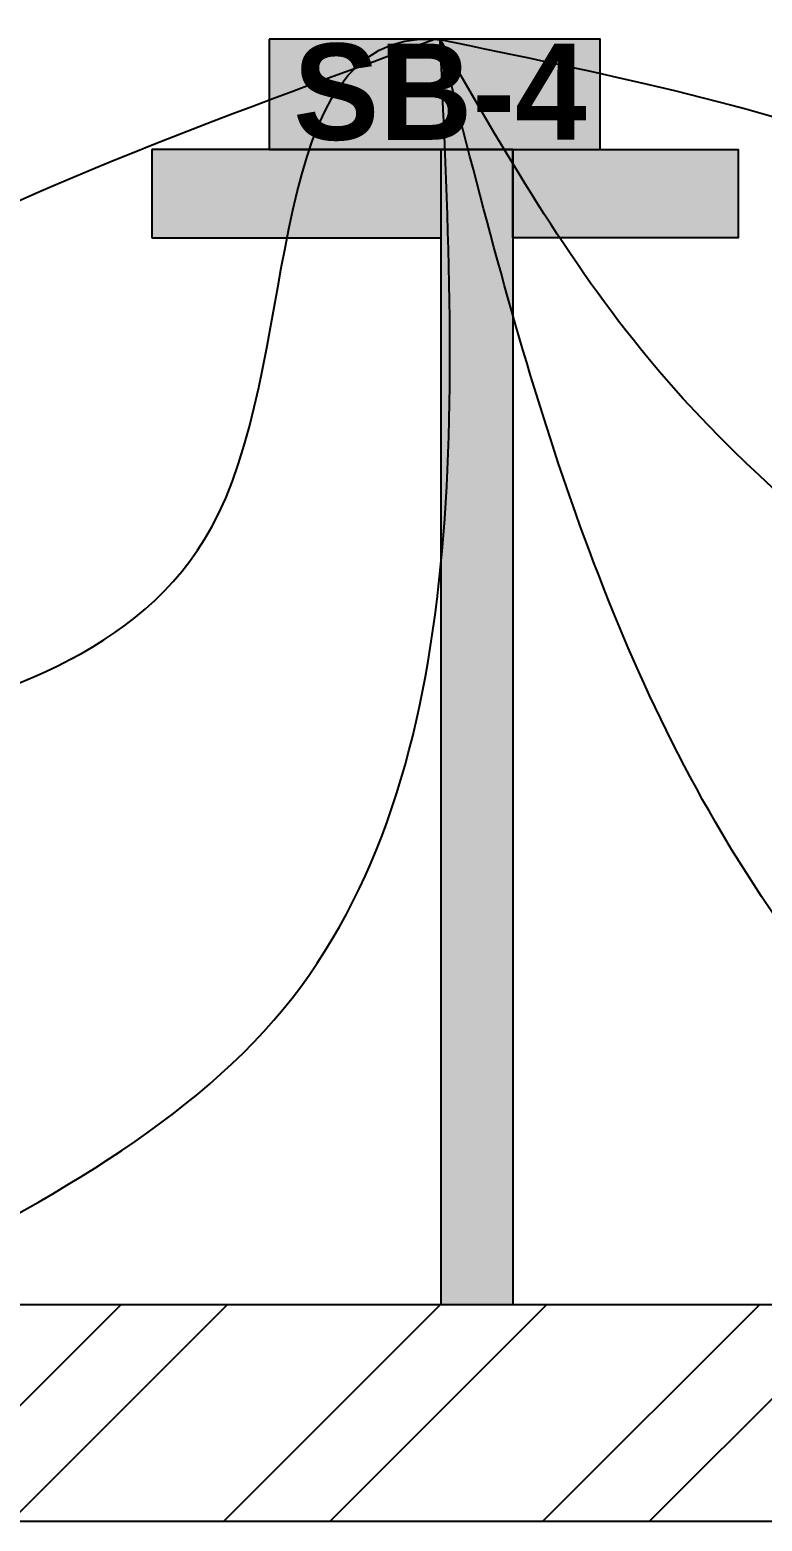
# Model space of a CAD drawing. Header units: inches. Extents: x 9636 to 21597, y -10243 to 557.
# Drawn here: x 13351.1 to 13381.5, y -3764.1 to -3702.1 of the extents above; entities that cross this region are included whole.
import ezdxf

# ---------------------------------------------------------------- set-up
doc = ezdxf.new("R2010")
doc.units = ezdxf.units.IN
doc.header["$MEASUREMENT"] = 0
doc.layers.add('IEL-HATCH-002', color=7, linetype='Continuous')
doc.styles.add('HEMI', font='stylu.ttf')
doc.styles.get("Standard").update_dxf_attribs({"font": 'arial.ttf'})
doc.dimstyles.get("Standard").update_dxf_attribs({"dimtxt": 0.18, "dimasz": 0.18, "dimexe": 0.18, "dimexo": 0.0625, "dimgap": 0.09, "dimtad": 0, "dimtih": 1, "dimtoh": 1, "dimdec": 0, "dimzin": 0, "dimdsep": 46, "dimlunit": 4, "dimtxsty": 'Standard', "dimcen": 0.09, "dimadec": 0, "dimazin": 0, "dimtfac": 1, "dimtdec": 0, "dimtofl": 0, "dimtmove": 0, "dimatfit": 3, "dimfxl": 1, "dimtolj": 1, "dimtzin": 0, "dimarcsym": 0})

# ---------------------------------------------------------------- blocks, each defined once
blk = doc.blocks.new('qwff')
at = {"layer": 'IEL-HATCH-002', "true_color": 0xf27172, "transparency": 33554687}
h = blk.add_hatch(dxfattribs=at)
h.set_pattern_fill('ANSI32', color=11, scale=25)
h.set_pattern_definition([(45, (-2872.014, 157.3), (-6.629126, 6.629126), []), (45, (-2867.594, 157.3), (-6.629126, 6.629126), [])])
h.paths.add_polyline_path([(16312.975, -2094.847), (16303.975, -2094.847), (16303.975, -2247.976), (16312.975, -2247.976)])
h.paths.add_polyline_path([(16303.975, -2064.847), (16312.975, -2064.847), (16312.975, -2059.976), (16905.975, -2059.976), (16905.975, -2223.976), (16739.975, -2223.976), (16739.975, -2175.976), (16730.975, -2175.976), (16730.975, -2223.976), (16682.975, -2223.976), (16496.824, -2223.976), (16496.824, -2232.976), (16914.975, -2232.976), (16914.975, -2223.976), (16914.975, -2050.976), (16303.975, -2050.976)])
for p, q in [((16354.975, -2223.976), (16730.975, -2223.976)), ((16354.975, -2232.976), (16914.975, -2232.976))]:
    blk.add_line(p, q)
blk = doc.blocks.new('5ryh')
at = {"layer": 'IEL-HATCH-002', "true_color": 0x139b48, "transparency": 33554687}
h = blk.add_hatch(color=114, dxfattribs=at)
h.dxf.hatch_style = 1
h.paths.add_polyline_path([(6507.8, -1186.938), (6501.8, -1186.938), (6501.8, -1188.938), (6507.8, -1188.938)])
blk.add_lwpolyline([(6507.8, -1188.938), (6507.8, -1186.938), (6501.8, -1186.938), (6501.8, -1188.938)], close=True)
blk = doc.blocks.new('*D96')
at = {"color": 0, "lineweight": -2, "transparency": 16777216}
for p, q in [((16679.721, -2167.959), (16679.721, -2167.739)), ((16692.223, -2167.959), (16692.223, -2167.739))]:
    blk.add_line(p, q, dxfattribs=at)
at = {"color": 5, "lineweight": -2, "transparency": 16777216}
for p, q in [((16679.901, -2167.919), (16681.924, -2167.919)), ((16692.043, -2167.919), (16690.019, -2167.919))]:
    blk.add_line(p, q, dxfattribs=at)
at = {"color": 5, "transparency": 16777216}
for points in [[(16679.901, -2167.889), (16679.901, -2167.949), (16679.721, -2167.919)], [(16692.043, -2167.889), (16692.043, -2167.949), (16692.223, -2167.919)]]:
    blk.add_solid(points, dxfattribs=at)
at = {"layer": 'Defpoints', "color": 0, "transparency": 16777216}
for p in [(16692.223, -2167.919), (16679.721, -2171.392), (16692.223, -2171.392)]:
    blk.add_point(p, dxfattribs=at)
at = {"color": 5, "transparency": 16777216, "insert": (16685.972, -2167.919), "char_height": 3, "attachment_point": 5, "style": 'HEMI'}
blk.add_mtext('\\A1;1\'-1"', dxfattribs=at)
blk = doc.blocks.new('THT')
blk.add_blockref('qwff', (0, 0))
at = {"xscale": 2.292076783467584, "yscale": 2.292076783467584, "zscale": 2.292076783467584, "rotation": 180}
blk.add_blockref('5ryh', (31589.222, -4896.529), dxfattribs=at)
dim = blk.add_linear_dim(base=(16692.223, -2167.919), p1=(16679.721, -2171.392), p2=(16692.223, -2171.392), dimstyle='Standard', override={"dimtxt": 3, "dimtxsty": 'HEMI', "dimclrd": 5, "dimclrt": 5, "dimfxl": 0.03937, "dimfxlon": 1, "dimarcsym": 1})
dim.commit()
dim.dimension.update_dxf_attribs({"geometry": '*D96', "text_midpoint": (16685.972, -2167.919)})

msp = doc.modelspace()

# ---------------------------------------------------------------- hatches: boundary and pattern name
at = {"layer": 'IEL-HATCH-002', "true_color": 0xbf9e7d, "transparency": 33554687}
h = msp.add_hatch(color=33, dxfattribs=at)
h.dxf.hatch_style = 1
h.paths.add_polyline_path([(13320.15, -3710.092), (13317.15, -3710.092), (13317.15, -3755.092), (13320.15, -3755.092), (13320.15, -3752.746)])
h.paths.add_polyline_path([(13329.15, -3707.092), (13317.15, -3707.092), (13317.15, -3710.092), (13329.15, -3710.092)])
h.paths.add_polyline_path([(13419.15, -3707.092), (13407.496, -3707.092), (13407.496, -3710.092), (13419.15, -3710.092)])
h.paths.add_polyline_path([(13371.15, -3707.092), (13368.15, -3707.092), (13368.15, -3710.759), (13368.15, -3755.092), (13371.15, -3755.092)])
h = msp.add_hatch(color=33, dxfattribs=at)
h.dxf.hatch_style = 1
h.paths.add_polyline_path([(13368.15, -3707.092), (13356.15, -3707.092), (13356.15, -3710.759), (13368.15, -3710.759)])
h = msp.add_hatch(color=33, dxfattribs=at)
h.dxf.hatch_style = 1
h.paths.add_polyline_path([(13380.496, -3707.092), (13371.15, -3707.092), (13371.15, -3710.759), (13380.496, -3710.759)])

# ---------------------------------------------------------------- linework, layer by layer
for p, q in [((13368.15, -3707.092), (13356.15, -3707.092)), ((13356.15, -3707.092), (13356.15, -3710.759)), ((13371.15, -3707.092), (13368.15, -3707.092)), ((13368.15, -3707.092), (13368.15, -3755.092)), ((13371.15, -3707.092), (13371.15, -3755.092)), ((13356.15, -3710.759), (13368.15, -3710.759))]:
    msp.add_line(p, q)
msp.add_lwpolyline([(13371.15, -3707.092), (13380.496, -3707.092), (13380.496, -3710.759), (13371.15, -3710.759)], close=True)
at = {"color": 114, "true_color": 0x139b48}
for points in [[(13344.15, -3731.419), (13358.912, -3722.262), (13367.895, -3702.508), (13368.122, -3702.522)], [(13329.552, -3752.746), (13328.157, -3729.192), (13367.895, -3702.508)], [(13343.374, -3755.093), (13361.221, -3743.276), (13368.122, -3702.522)], [(13368.122, -3702.522), (13401.842, -3717.08), (13408.731, -3732.15), (13410.229, -3752.746)], [(13395.4, -3755.092), (13379.831, -3735.514), (13368.122, -3702.522)], [(13395.15, -3731.419), (13376.751, -3715.754), (13368.122, -3702.522)]]:
    msp.add_spline(points, degree=3, dxfattribs=at)

# ---------------------------------------------------------------- block references
msp.add_blockref('THT', (-3311.825, -1531.116))

# ---------------------------------------------------------------- texts
at = {"color": 1, "lineweight": 15, "insert": (13375.931, -3702.689), "char_height": 4, "width": 15.62037, "attachment_point": 3, "rotation": 0.00944, "style": 'HEMI'}
msp.add_mtext('\\pxqc;{\\fStylus BT|b1|i0|c0|p34;SB-4}', dxfattribs=at)

doc.saveas('drawing.dxf')
